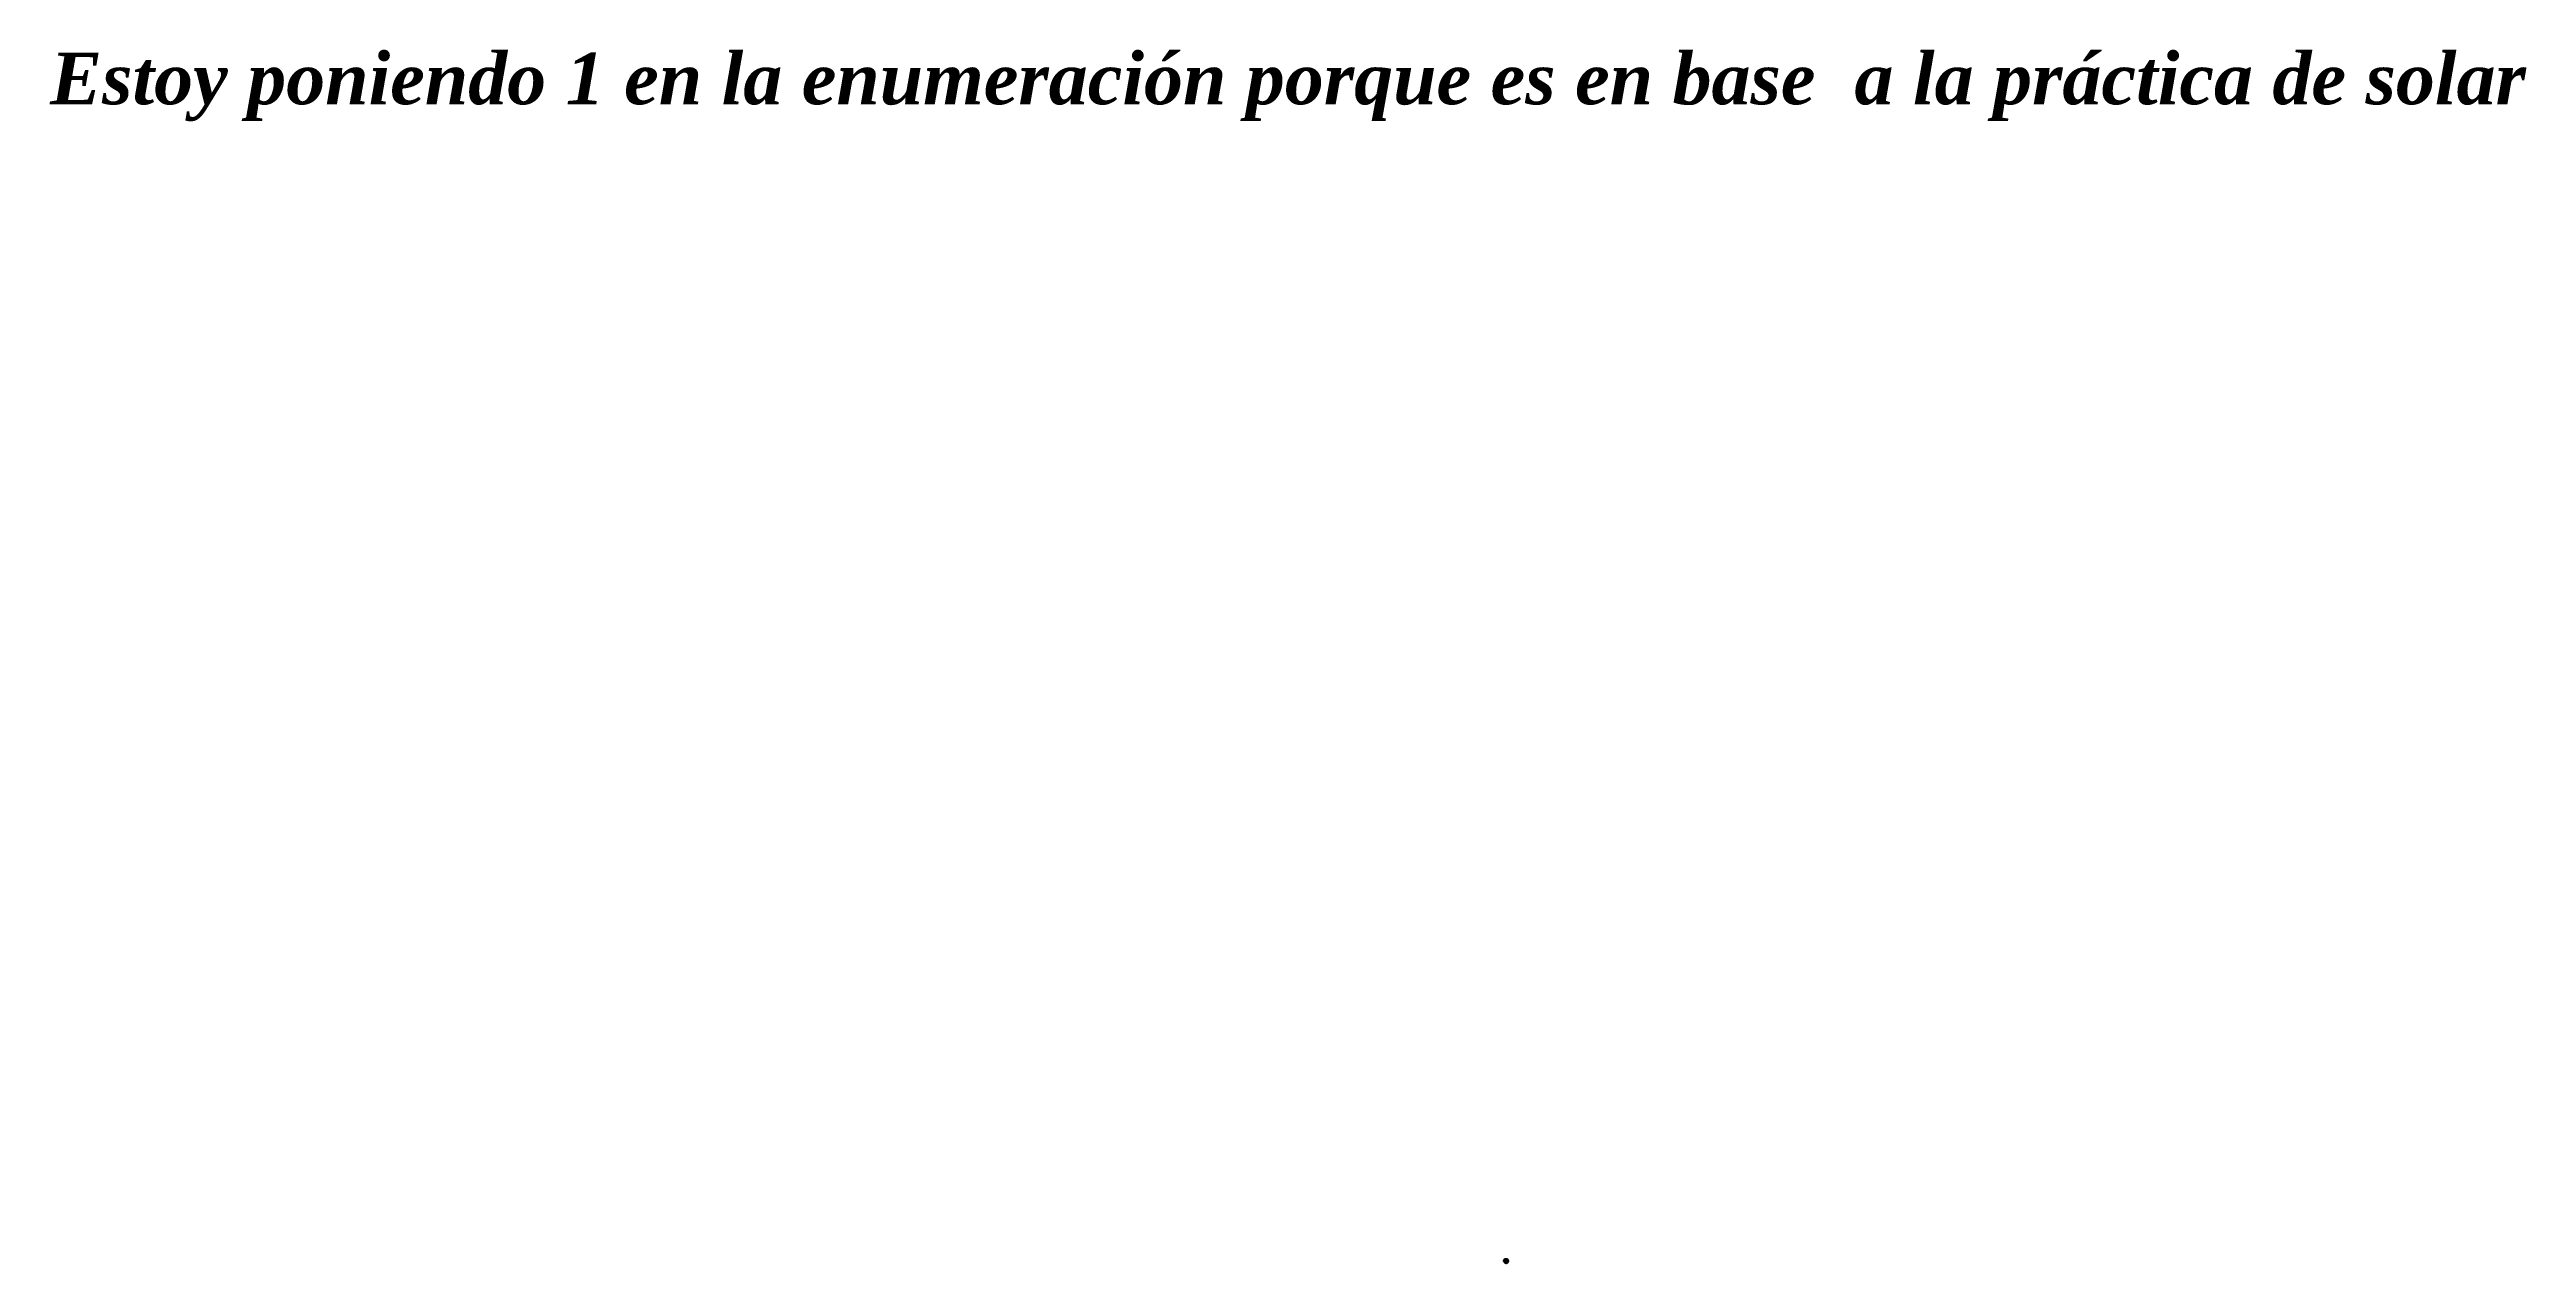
# Paper-space layout 'Azotea' of a CAD drawing. Header units: millimetres. Extents: x -107140 to 756462, y 268950 to 691670.
# The model-space entities are those that its viewports show. They can reach past a viewport. Long polylines and large blocks are cut down to what shows.
import ezdxf
from ezdxf.enums import TextEntityAlignment as Align

# ---------------------------------------------------------------- set-up
doc = ezdxf.new("R2018")
doc.units = ezdxf.units.MM
for name, color, linetype, lineweight in [('CAJETÍN_bloque', 7, 'Continuous', 70), ('CAPA DE TEXTOS', 250, 'Continuous', 18), ('COTAS', 3, 'Continuous', 9)]:
    doc.layers.add(name, color=color, linetype=linetype, lineweight=lineweight)
for name, color, linetype in [('Caldera', 50, 'Continuous'), ('Deposito', 40, 'Continuous'), ('FORMATO DE LÁMINA', 7, 'Continuous'), ('Motor', 100, 'Continuous'), ('TEXTOS', 4, 'Continuous'), ('Tuberia', 231, 'Continuous'), ('Tubería agua f', 160, 'Continuous')]:
    doc.layers.add(name, color=color, linetype=linetype)
doc.layers.add('VENTANAS', color=250, linetype='Continuous', plot=False)
doc.styles.add('ROMANS', font='romans.shx', dxfattribs={"height": 0.05})
doc.styles.add('Times New Roman 1.8 mm', font='times.ttf')
doc.styles.add('Times New Roman 2.5 mm', font='times.ttf', dxfattribs={"height": 0.0635})
doc.styles.add('Times New Roman 3.5 mm', font='times.ttf')
doc.styles.add('TMR  1.8 mm Negrita', font='timesbd.ttf')
doc.styles.add('TMR 10 mm Negrita', font='timesbd.ttf', dxfattribs={"height": 0.254})
doc.styles.add('TMR 3.5 mm Negrita', font='timesbd.ttf', dxfattribs={"height": 0.0889})
doc.styles.add('TNR 1.8 mm cursiva negrita', font='timesbi.ttf')
doc.dimstyles.new('Ing_España', dxfattribs={"dimtxt": 1.2, "dimasz": 1.2, "dimexe": 1.25, "dimexo": 1, "dimtad": 0, "dimzin": 1, "dimtxsty": 'Times New Roman 3.5 mm', "dimcen": 2.5, "dimadec": 0, "dimazin": 0, "dimtfac": 1, "dimtix": 1, "dimtmove": 0, "dimatfit": 3, "dimfxl": 1, "dimarcsym": 0})

# ---------------------------------------------------------------- blocks, each defined once
blk = doc.blocks.new('*U24')
at = {"layer": 'CAJETÍN_bloque'}
for points in [[(240, 65), (340, 65), (340, 38), (240, 38)], [(240, 37), (340, 37), (340, 24), (240, 24)], [(240, 23), (340, 23), (340, 10), (240, 10)], [(410, 65), (342, 65), (342, 38), (410, 38)], [(342, 37), (359, 37), (359, 24), (342, 24)], [(342, 10), (388, 10), (388, 23), (342, 23)], [(361, 37), (388, 37), (388, 24), (361, 24)], [(390, 37), (410, 37), (410, 10), (390, 10)]]:
    blk.add_lwpolyline(points, close=True, dxfattribs=at)
at = {"layer": 'FORMATO DE LÁMINA', "lineweight": 70, "ltscale": 0.05}
for p, q in [((15, 148), (22, 148)), ((215, 292), (215, 284)), ((215, 5), (215, 12)), ((415, 148), (408, 148))]:
    blk.add_line(p, q, dxfattribs=at)
at = {"layer": 'FORMATO DE LÁMINA', "lineweight": 35}
blk.add_lwpolyline([(420, 297), (420, 0), (0, 0), (0, 297)], close=True, dxfattribs=at)
at = {"layer": 'FORMATO DE LÁMINA', "lineweight": 50}
blk.add_lwpolyline([(415, 5), (15, 5), (15, 292), (415, 292)], close=True, dxfattribs=at)
at = {"layer": 'FORMATO DE LÁMINA', "lineweight": 70, "ltscale": 25}
blk.add_lwpolyline([(20, 10), (20, 287), (410, 287), (410, 10)], close=True, dxfattribs=at)
at = {"layer": 'CAPA DE TEXTOS', "style": 'TMR  1.8 mm Negrita'}
blk.add_text('ESCUELA DE INGENIERÍAS INDUSTRIAL, INFORMÁTICA Y AEROESPACIAL', height=1.8, dxfattribs=at).set_placement((290, 49), align=Align.BOTTOM_CENTER)
at = {"layer": 'CAPA DE TEXTOS', "style": 'TNR 1.8 mm cursiva negrita'}
for s, p in [('PLANO:', (242, 34)), ('LOS ALUMNOS:', (242, 20)), ('PROYECTO:', (343, 62)), ('ESCALA:', (343, 34)), ('FECHA:', (363, 34)), ('Nº PLANO:', (391, 34))]:
    blk.add_text(s, height=1.8, dxfattribs=at).set_placement(p)
at = {"layer": 'CAPA DE TEXTOS', "style": 'TMR 3.5 mm Negrita'}
blk.add_text('UNIVERSIDAD DE LEÓN', height=3.5, dxfattribs=at).set_placement((294, 60), align=Align.TOP_CENTER)
at = {"layer": 'CAPA DE TEXTOS', "lineweight": 30, "flags": 104}
for tag, height, p in [('ELALUMNO', 1.5, (290, 15)), ('TRABAJO', 1.8, (365, 16)), ('PROYECTO', 2.5, (376, 52))]:
    blk.add_attdef(tag, text='', height=height, dxfattribs=at).set_placement(p, align=Align.MIDDLE_CENTER)
at = {"layer": 'CAPA DE TEXTOS', "style": 'Times New Roman 2.5 mm'}
for tag, p in [('PLANO', (293, 30)), ('ESCALA', (351, 29))]:
    blk.add_attdef(tag, text='', height=2.5, dxfattribs=at).set_placement(p, align=Align.CENTER)
at = {"layer": 'CAPA DE TEXTOS'}
for tag, height, style, p in [('FECHA', 1.8, 'Times New Roman 1.8 mm', (375, 30)), ('Nº', 10, 'TMR 10 mm Negrita', (401, 24))]:
    blk.add_attdef(tag, text='', height=height, dxfattribs=dict(at, style=style)).set_placement(p, align=Align.MIDDLE_CENTER)
blk = doc.blocks.new('*D33')
at = {"layer": 'COTAS', "color": 0, "lineweight": -2, "ltscale": 0.05, "transparency": 16777216}
for p, q in [((400644, 269185), (400644, 269192)), ((400645, 269191), (400663, 269191)), ((400685, 269191), (400667, 269191)), ((400686, 269185), (400686, 269192))]:
    blk.add_line(p, q, dxfattribs=at)
at = {"layer": 'COTAS', "color": 0, "ltscale": 0.05, "transparency": 16777216}
for points in [[(400645, 269191), (400645, 269191), (400644, 269191)], [(400685, 269191), (400685, 269191), (400686, 269191)]]:
    blk.add_solid(points, dxfattribs=at)
at = {"layer": 'Defpoints', "color": 0, "ltscale": 0.05, "transparency": 16777216}
for p in [(400644, 269191), (400644, 269184), (400686, 269184)]:
    blk.add_point(p, dxfattribs=at)
at = {"layer": 'COTAS', "color": 0, "ltscale": 0.05, "transparency": 16777216, "insert": (400665, 269191), "char_height": 1.2, "attachment_point": 5, "style": 'Times New Roman 3.5 mm'}
blk.add_mtext('4,2', dxfattribs=at)
blk = doc.blocks.new('*D34')
at = {"layer": 'COTAS', "color": 0, "lineweight": -2, "ltscale": 0.05, "transparency": 16777216}
for p, q in [((400630, 269208), (400630, 269214)), ((400631, 269212), (400634, 269212)), ((400642, 269212), (400638, 269212)), ((400643, 269208), (400643, 269214))]:
    blk.add_line(p, q, dxfattribs=at)
at = {"layer": 'COTAS', "color": 0, "ltscale": 0.05, "transparency": 16777216}
for points in [[(400631, 269213), (400631, 269212), (400630, 269212)], [(400642, 269213), (400642, 269212), (400643, 269212)]]:
    blk.add_solid(points, dxfattribs=at)
at = {"layer": 'Defpoints', "color": 0, "ltscale": 0.05, "transparency": 16777216}
for p in [(400630, 269207), (400643, 269212), (400643, 269207)]:
    blk.add_point(p, dxfattribs=at)
at = {"layer": 'COTAS', "color": 0, "ltscale": 0.05, "transparency": 16777216, "insert": (400636, 269212), "char_height": 1.2, "attachment_point": 5, "style": 'Times New Roman 3.5 mm'}
blk.add_mtext('1,36', dxfattribs=at)
blk = doc.blocks.new('*D35')
at = {"layer": 'COTAS', "color": 0, "lineweight": -2, "ltscale": 0.05, "transparency": 16777216}
for p, q in [((400644, 269207), (400650, 269207)), ((400644, 269184), (400650, 269184)), ((400649, 269205), (400649, 269197)), ((400649, 269185), (400649, 269193))]:
    blk.add_line(p, q, dxfattribs=at)
at = {"layer": 'COTAS', "color": 0, "ltscale": 0.05, "transparency": 16777216}
for points in [[(400649, 269205), (400649, 269205), (400649, 269207)], [(400649, 269185), (400649, 269185), (400649, 269184)]]:
    blk.add_solid(points, dxfattribs=at)
at = {"layer": 'Defpoints', "color": 0, "ltscale": 0.05, "transparency": 16777216}
for p in [(400643, 269207), (400643, 269184), (400649, 269184)]:
    blk.add_point(p, dxfattribs=at)
at = {"layer": 'COTAS', "color": 0, "ltscale": 0.05, "transparency": 16777216, "insert": (400649, 269195), "char_height": 1.2, "attachment_point": 5, "rotation": 90, "style": 'Times New Roman 3.5 mm'}
blk.add_mtext('2,28', dxfattribs=at)
blk = doc.blocks.new('*D36')
at = {"layer": 'COTAS', "color": 0, "lineweight": -2, "ltscale": 0.05, "transparency": 16777216}
for p, q in [((400687, 269184), (400700, 269184)), ((400687, 269158), (400700, 269158)), ((400699, 269183), (400699, 269172)), ((400699, 269159), (400699, 269169))]:
    blk.add_line(p, q, dxfattribs=at)
at = {"layer": 'COTAS', "color": 0, "ltscale": 0.05, "transparency": 16777216}
for points in [[(400699, 269183), (400699, 269183), (400699, 269184)], [(400699, 269159), (400699, 269159), (400699, 269158)]]:
    blk.add_solid(points, dxfattribs=at)
at = {"layer": 'Defpoints', "color": 0, "ltscale": 0.05, "transparency": 16777216}
for p in [(400686, 269184), (400686, 269158), (400699, 269158)]:
    blk.add_point(p, dxfattribs=at)
at = {"layer": 'COTAS', "color": 0, "ltscale": 0.05, "transparency": 16777216, "insert": (400699, 269171), "char_height": 1.2, "attachment_point": 5, "rotation": 90, "style": 'Times New Roman 3.5 mm'}
blk.add_mtext('2,6', dxfattribs=at)
blk = doc.blocks.new('*D37')
at = {"layer": 'COTAS', "color": 0, "lineweight": -2, "ltscale": 0.05, "transparency": 16777216}
for p, q in [((400630, 269133), (400630, 269140)), ((400631, 269139), (400656, 269139)), ((400685, 269139), (400660, 269139)), ((400686, 269133), (400686, 269140))]:
    blk.add_line(p, q, dxfattribs=at)
at = {"layer": 'COTAS', "color": 0, "ltscale": 0.05, "transparency": 16777216}
for points in [[(400631, 269139), (400631, 269139), (400630, 269139)], [(400685, 269139), (400685, 269139), (400686, 269139)]]:
    blk.add_solid(points, dxfattribs=at)
at = {"layer": 'Defpoints', "color": 0, "ltscale": 0.05, "transparency": 16777216}
for p in [(400630, 269132), (400686, 269139), (400686, 269132)]:
    blk.add_point(p, dxfattribs=at)
at = {"layer": 'COTAS', "color": 0, "ltscale": 0.05, "transparency": 16777216, "insert": (400658, 269139), "char_height": 1.2, "attachment_point": 5, "style": 'Times New Roman 3.5 mm'}
blk.add_mtext('5,65', dxfattribs=at)
blk = doc.blocks.new('*D38')
at = {"layer": 'COTAS', "color": 0, "lineweight": -2, "ltscale": 0.05, "transparency": 16777216}
for p, q in [((400630, 269159), (400630, 269165)), ((400631, 269164), (400656, 269164)), ((400685, 269164), (400660, 269164)), ((400686, 269159), (400686, 269165))]:
    blk.add_line(p, q, dxfattribs=at)
at = {"layer": 'COTAS', "color": 0, "ltscale": 0.05, "transparency": 16777216}
for points in [[(400631, 269164), (400631, 269164), (400630, 269164)], [(400685, 269164), (400685, 269164), (400686, 269164)]]:
    blk.add_solid(points, dxfattribs=at)
at = {"layer": 'Defpoints', "color": 0, "ltscale": 0.05, "transparency": 16777216}
for p in [(400630, 269164), (400630, 269158), (400686, 269158)]:
    blk.add_point(p, dxfattribs=at)
at = {"layer": 'COTAS', "color": 0, "ltscale": 0.05, "transparency": 16777216, "insert": (400658, 269164), "char_height": 1.2, "attachment_point": 5, "style": 'Times New Roman 3.5 mm'}
blk.add_mtext('5,65', dxfattribs=at)
blk = doc.blocks.new('*D39')
at = {"layer": 'COTAS', "color": 0, "lineweight": -2, "ltscale": 0.05, "transparency": 16777216}
for p, q in [((400605, 269195), (400598, 269195)), ((400605, 269044), (400598, 269044)), ((400599, 269194), (400599, 269121)), ((400599, 269045), (400599, 269118))]:
    blk.add_line(p, q, dxfattribs=at)
at = {"layer": 'COTAS', "color": 0, "ltscale": 0.05, "transparency": 16777216}
for points in [[(400599, 269194), (400600, 269194), (400599, 269195)], [(400599, 269045), (400600, 269045), (400599, 269044)]]:
    blk.add_solid(points, dxfattribs=at)
at = {"layer": 'Defpoints', "color": 0, "ltscale": 0.05, "transparency": 16777216}
for p in [(400599, 269044), (400606, 269195), (400606, 269044)]:
    blk.add_point(p, dxfattribs=at)
at = {"layer": 'COTAS', "color": 0, "ltscale": 0.05, "transparency": 16777216, "insert": (400599, 269119), "char_height": 1.2, "attachment_point": 5, "rotation": 90, "style": 'Times New Roman 3.5 mm'}
blk.add_mtext('15', dxfattribs=at)
blk = doc.blocks.new('*D40')
at = {"layer": 'COTAS', "color": 0, "lineweight": -2, "ltscale": 0.05, "transparency": 16777216}
for p, q in [((400630, 269107), (400630, 269114)), ((400631, 269112), (400656, 269112)), ((400685, 269112), (400660, 269112)), ((400686, 269107), (400686, 269114))]:
    blk.add_line(p, q, dxfattribs=at)
at = {"layer": 'COTAS', "color": 0, "ltscale": 0.05, "transparency": 16777216}
for points in [[(400631, 269113), (400631, 269112), (400630, 269112)], [(400685, 269113), (400685, 269112), (400686, 269112)]]:
    blk.add_solid(points, dxfattribs=at)
at = {"layer": 'Defpoints', "color": 0, "ltscale": 0.05, "transparency": 16777216}
for p in [(400630, 269106), (400686, 269112), (400686, 269106)]:
    blk.add_point(p, dxfattribs=at)
at = {"layer": 'COTAS', "color": 0, "ltscale": 0.05, "transparency": 16777216, "insert": (400658, 269112), "char_height": 1.2, "attachment_point": 5, "style": 'Times New Roman 3.5 mm'}
blk.add_mtext('5,65', dxfattribs=at)
blk = doc.blocks.new('*D41')
at = {"layer": 'COTAS', "color": 0, "lineweight": -2, "ltscale": 0.05, "transparency": 16777216}
for p, q in [((400630, 269081), (400630, 269088)), ((400631, 269087), (400656, 269087)), ((400685, 269087), (400660, 269087)), ((400686, 269081), (400686, 269088))]:
    blk.add_line(p, q, dxfattribs=at)
at = {"layer": 'COTAS', "color": 0, "ltscale": 0.05, "transparency": 16777216}
for points in [[(400631, 269087), (400631, 269087), (400630, 269087)], [(400685, 269087), (400685, 269087), (400686, 269087)]]:
    blk.add_solid(points, dxfattribs=at)
at = {"layer": 'Defpoints', "color": 0, "ltscale": 0.05, "transparency": 16777216}
for p in [(400630, 269080), (400686, 269087), (400686, 269080)]:
    blk.add_point(p, dxfattribs=at)
at = {"layer": 'COTAS', "color": 0, "ltscale": 0.05, "transparency": 16777216, "insert": (400658, 269087), "char_height": 1.2, "attachment_point": 5, "style": 'Times New Roman 3.5 mm'}
blk.add_mtext('5,65', dxfattribs=at)
blk = doc.blocks.new('*D42')
at = {"layer": 'COTAS', "color": 0, "lineweight": -2, "ltscale": 0.05, "transparency": 16777216}
for p, q in [((400630, 269055), (400630, 269062)), ((400631, 269060), (400656, 269060)), ((400685, 269060), (400660, 269060)), ((400686, 269055), (400686, 269062))]:
    blk.add_line(p, q, dxfattribs=at)
at = {"layer": 'COTAS', "color": 0, "ltscale": 0.05, "transparency": 16777216}
for points in [[(400631, 269061), (400631, 269060), (400630, 269060)], [(400685, 269061), (400685, 269060), (400686, 269060)]]:
    blk.add_solid(points, dxfattribs=at)
at = {"layer": 'Defpoints', "color": 0, "ltscale": 0.05, "transparency": 16777216}
for p in [(400630, 269060), (400630, 269054), (400686, 269054)]:
    blk.add_point(p, dxfattribs=at)
at = {"layer": 'COTAS', "color": 0, "ltscale": 0.05, "transparency": 16777216, "insert": (400658, 269060), "char_height": 1.2, "attachment_point": 5, "style": 'Times New Roman 3.5 mm'}
blk.add_mtext('5,65', dxfattribs=at)
blk = doc.blocks.new('*D43')
at = {"layer": 'COTAS', "color": 0, "lineweight": -2, "ltscale": 0.05, "transparency": 16777216}
for p, q in [((400686, 269159), (400686, 269165)), ((400687, 269164), (400712, 269164)), ((400741, 269164), (400716, 269164)), ((400743, 269159), (400743, 269165))]:
    blk.add_line(p, q, dxfattribs=at)
at = {"layer": 'COTAS', "color": 0, "ltscale": 0.05, "transparency": 16777216}
for points in [[(400687, 269164), (400687, 269164), (400686, 269164)], [(400741, 269164), (400741, 269164), (400743, 269164)]]:
    blk.add_solid(points, dxfattribs=at)
at = {"layer": 'Defpoints', "color": 0, "ltscale": 0.05, "transparency": 16777216}
for p in [(400686, 269164), (400686, 269158), (400743, 269158)]:
    blk.add_point(p, dxfattribs=at)
at = {"layer": 'COTAS', "color": 0, "ltscale": 0.05, "transparency": 16777216, "insert": (400714, 269164), "char_height": 1.2, "attachment_point": 5, "style": 'Times New Roman 3.5 mm'}
blk.add_mtext('5,65', dxfattribs=at)
blk = doc.blocks.new('*D44')
at = {"layer": 'COTAS', "color": 0, "lineweight": -2, "ltscale": 0.05, "transparency": 16777216}
for p, q in [((400686, 269133), (400686, 269140)), ((400687, 269139), (400712, 269139)), ((400741, 269139), (400716, 269139)), ((400743, 269133), (400743, 269140))]:
    blk.add_line(p, q, dxfattribs=at)
at = {"layer": 'COTAS', "color": 0, "ltscale": 0.05, "transparency": 16777216}
for points in [[(400687, 269139), (400687, 269139), (400686, 269139)], [(400741, 269139), (400741, 269139), (400743, 269139)]]:
    blk.add_solid(points, dxfattribs=at)
at = {"layer": 'Defpoints', "color": 0, "ltscale": 0.05, "transparency": 16777216}
for p in [(400686, 269139), (400686, 269132), (400743, 269132)]:
    blk.add_point(p, dxfattribs=at)
at = {"layer": 'COTAS', "color": 0, "ltscale": 0.05, "transparency": 16777216, "insert": (400714, 269139), "char_height": 1.2, "attachment_point": 5, "style": 'Times New Roman 3.5 mm'}
blk.add_mtext('5,65', dxfattribs=at)
blk = doc.blocks.new('*D45')
at = {"layer": 'COTAS', "color": 0, "lineweight": -2, "ltscale": 0.05, "transparency": 16777216}
for p, q in [((400686, 269107), (400686, 269114)), ((400687, 269112), (400712, 269112)), ((400741, 269112), (400716, 269112)), ((400743, 269107), (400743, 269114))]:
    blk.add_line(p, q, dxfattribs=at)
at = {"layer": 'COTAS', "color": 0, "ltscale": 0.05, "transparency": 16777216}
for points in [[(400687, 269113), (400687, 269112), (400686, 269112)], [(400741, 269113), (400741, 269112), (400743, 269112)]]:
    blk.add_solid(points, dxfattribs=at)
at = {"layer": 'Defpoints', "color": 0, "ltscale": 0.05, "transparency": 16777216}
for p in [(400686, 269112), (400686, 269106), (400743, 269106)]:
    blk.add_point(p, dxfattribs=at)
at = {"layer": 'COTAS', "color": 0, "ltscale": 0.05, "transparency": 16777216, "insert": (400714, 269112), "char_height": 1.2, "attachment_point": 5, "style": 'Times New Roman 3.5 mm'}
blk.add_mtext('5,65', dxfattribs=at)
blk = doc.blocks.new('*D46')
at = {"layer": 'COTAS', "color": 0, "lineweight": -2, "ltscale": 0.05, "transparency": 16777216}
for p, q in [((400686, 269081), (400686, 269088)), ((400687, 269087), (400712, 269087)), ((400741, 269087), (400716, 269087)), ((400743, 269081), (400743, 269088))]:
    blk.add_line(p, q, dxfattribs=at)
at = {"layer": 'COTAS', "color": 0, "ltscale": 0.05, "transparency": 16777216}
for points in [[(400687, 269087), (400687, 269087), (400686, 269087)], [(400741, 269087), (400741, 269087), (400743, 269087)]]:
    blk.add_solid(points, dxfattribs=at)
at = {"layer": 'Defpoints', "color": 0, "ltscale": 0.05, "transparency": 16777216}
for p in [(400686, 269087), (400686, 269080), (400743, 269080)]:
    blk.add_point(p, dxfattribs=at)
at = {"layer": 'COTAS', "color": 0, "ltscale": 0.05, "transparency": 16777216, "insert": (400714, 269087), "char_height": 1.2, "attachment_point": 5, "style": 'Times New Roman 3.5 mm'}
blk.add_mtext('5,65', dxfattribs=at)
blk = doc.blocks.new('*D47')
at = {"layer": 'COTAS', "color": 0, "lineweight": -2, "ltscale": 0.05, "transparency": 16777216}
for p, q in [((400686, 269055), (400686, 269062)), ((400687, 269060), (400712, 269060)), ((400741, 269060), (400716, 269060)), ((400743, 269055), (400743, 269062))]:
    blk.add_line(p, q, dxfattribs=at)
at = {"layer": 'COTAS', "color": 0, "ltscale": 0.05, "transparency": 16777216}
for points in [[(400687, 269061), (400687, 269060), (400686, 269060)], [(400741, 269061), (400741, 269060), (400743, 269060)]]:
    blk.add_solid(points, dxfattribs=at)
at = {"layer": 'Defpoints', "color": 0, "ltscale": 0.05, "transparency": 16777216}
for p in [(400686, 269060), (400686, 269054), (400743, 269054)]:
    blk.add_point(p, dxfattribs=at)
at = {"layer": 'COTAS', "color": 0, "ltscale": 0.05, "transparency": 16777216, "insert": (400714, 269060), "char_height": 1.2, "attachment_point": 5, "style": 'Times New Roman 3.5 mm'}
blk.add_mtext('5,65', dxfattribs=at)
blk = doc.blocks.new('*D48')
at = {"layer": 'COTAS', "color": 0, "lineweight": -2, "ltscale": 0.05, "transparency": 16777216}
for p, q in [((400699, 269157), (400699, 269146)), ((400699, 269133), (400699, 269143)), ((400700, 269158), (400700, 269158)), ((400700, 269132), (400700, 269132))]:
    blk.add_line(p, q, dxfattribs=at)
at = {"layer": 'COTAS', "color": 0, "ltscale": 0.05, "transparency": 16777216}
for points in [[(400699, 269157), (400699, 269157), (400699, 269158)], [(400699, 269133), (400699, 269133), (400699, 269132)]]:
    blk.add_solid(points, dxfattribs=at)
at = {"layer": 'Defpoints', "color": 0, "ltscale": 0.05, "transparency": 16777216}
for p in [(400699, 269158), (400699, 269132), (400699, 269132)]:
    blk.add_point(p, dxfattribs=at)
at = {"layer": 'COTAS', "color": 0, "ltscale": 0.05, "transparency": 16777216, "insert": (400699, 269145), "char_height": 1.2, "attachment_point": 5, "rotation": 90, "style": 'Times New Roman 3.5 mm'}
blk.add_mtext('2,6', dxfattribs=at)
blk = doc.blocks.new('*D49')
at = {"layer": 'COTAS', "color": 0, "lineweight": -2, "ltscale": 0.05, "transparency": 16777216}
for p, q in [((400699, 269131), (400699, 269120)), ((400699, 269107), (400699, 269117)), ((400700, 269132), (400700, 269132)), ((400700, 269106), (400700, 269106))]:
    blk.add_line(p, q, dxfattribs=at)
at = {"layer": 'COTAS', "color": 0, "ltscale": 0.05, "transparency": 16777216}
for points in [[(400699, 269131), (400699, 269131), (400699, 269132)], [(400699, 269107), (400699, 269107), (400699, 269106)]]:
    blk.add_solid(points, dxfattribs=at)
at = {"layer": 'Defpoints', "color": 0, "ltscale": 0.05, "transparency": 16777216}
for p in [(400699, 269132), (400699, 269106), (400699, 269106)]:
    blk.add_point(p, dxfattribs=at)
at = {"layer": 'COTAS', "color": 0, "ltscale": 0.05, "transparency": 16777216, "insert": (400699, 269119), "char_height": 1.2, "attachment_point": 5, "rotation": 90, "style": 'Times New Roman 3.5 mm'}
blk.add_mtext('2,6', dxfattribs=at)
blk = doc.blocks.new('*D50')
at = {"layer": 'COTAS', "color": 0, "lineweight": -2, "ltscale": 0.05, "transparency": 16777216}
for p, q in [((400699, 269105), (400699, 269094)), ((400699, 269081), (400699, 269091)), ((400700, 269106), (400700, 269106)), ((400700, 269080), (400700, 269080))]:
    blk.add_line(p, q, dxfattribs=at)
at = {"layer": 'COTAS', "color": 0, "ltscale": 0.05, "transparency": 16777216}
for points in [[(400699, 269105), (400699, 269105), (400699, 269106)], [(400699, 269081), (400699, 269081), (400699, 269080)]]:
    blk.add_solid(points, dxfattribs=at)
at = {"layer": 'Defpoints', "color": 0, "ltscale": 0.05, "transparency": 16777216}
for p in [(400699, 269106), (400699, 269080), (400699, 269080)]:
    blk.add_point(p, dxfattribs=at)
at = {"layer": 'COTAS', "color": 0, "ltscale": 0.05, "transparency": 16777216, "insert": (400699, 269093), "char_height": 1.2, "attachment_point": 5, "rotation": 90, "style": 'Times New Roman 3.5 mm'}
blk.add_mtext('2,6', dxfattribs=at)
blk = doc.blocks.new('*D51')
at = {"layer": 'COTAS', "color": 0, "lineweight": -2, "ltscale": 0.05, "transparency": 16777216}
for p, q in [((400699, 269079), (400699, 269068)), ((400699, 269055), (400699, 269065)), ((400700, 269080), (400700, 269080)), ((400700, 269054), (400700, 269054))]:
    blk.add_line(p, q, dxfattribs=at)
at = {"layer": 'COTAS', "color": 0, "ltscale": 0.05, "transparency": 16777216}
for points in [[(400699, 269079), (400699, 269079), (400699, 269080)], [(400699, 269055), (400699, 269055), (400699, 269054)]]:
    blk.add_solid(points, dxfattribs=at)
at = {"layer": 'Defpoints', "color": 0, "ltscale": 0.05, "transparency": 16777216}
for p in [(400699, 269080), (400699, 269054), (400699, 269054)]:
    blk.add_point(p, dxfattribs=at)
at = {"layer": 'COTAS', "color": 0, "ltscale": 0.05, "transparency": 16777216, "insert": (400699, 269067), "char_height": 1.2, "attachment_point": 5, "rotation": 90, "style": 'Times New Roman 3.5 mm'}
blk.add_mtext('2,6', dxfattribs=at)

msp = doc.modelspace()

# ---------------------------------------------------------------- hatches: boundary and pattern name
at = {"layer": 'Deposito', "ltscale": 0.05}
h = msp.add_hatch(dxfattribs=at)
h.set_pattern_fill('ANSI31', color=256, scale=0.05)
h.set_pattern_definition([(45, (-25.78134, -0.36186), (-0.1122532, 0.1122532), [])])
h.paths.add_polyline_path([(259.497, 110.751), (258.137, 110.751), (258.137, 108.471), (259.497, 108.471)])

# ---------------------------------------------------------------- linework, layer by layer
at = {"layer": 'Caldera', "ltscale": 0.05}
for p, q in [((257.882, 106.084), (257.882, 105.707)), ((257.882, 106.084), (258.145, 106.084)), ((258.145, 105.707), (257.882, 105.707)), ((257.884, 103.46), (257.884, 103.083)), ((257.884, 103.46), (258.147, 103.46)), ((258.147, 103.083), (257.884, 103.083)), ((257.884, 100.86), (257.884, 100.483)), ((257.884, 100.86), (258.147, 100.86)), ((258.147, 100.483), (257.884, 100.483)), ((257.884, 98.26), (257.884, 97.883)), ((257.884, 98.26), (258.147, 98.26)), ((258.147, 97.883), (257.884, 97.883)), ((257.884, 95.66), (257.884, 95.283)), ((257.884, 95.66), (258.147, 95.66)), ((258.147, 95.283), (257.884, 95.283)), ((258.145, 106.084), (258.145, 105.707)), ((258.147, 103.46), (258.147, 103.083)), ((258.147, 100.86), (258.147, 100.483)), ((258.147, 98.26), (258.147, 97.883)), ((258.147, 95.66), (258.147, 95.283)), ((269.447, 106.06), (269.447, 105.683)), ((269.447, 106.06), (269.71, 106.06)), ((269.71, 105.683), (269.447, 105.683)), ((269.447, 103.46), (269.447, 103.083)), ((269.447, 103.46), (269.71, 103.46)), ((269.71, 103.083), (269.447, 103.083)), ((269.447, 100.86), (269.447, 100.483)), ((269.447, 100.86), (269.71, 100.86)), ((269.71, 100.483), (269.447, 100.483)), ((269.447, 98.26), (269.447, 97.883)), ((269.447, 98.26), (269.71, 98.26)), ((269.71, 97.883), (269.447, 97.883)), ((269.447, 95.66), (269.447, 95.283)), ((269.447, 95.66), (269.71, 95.66)), ((269.71, 95.283), (269.447, 95.283)), ((269.71, 106.06), (269.71, 105.683)), ((269.71, 103.46), (269.71, 103.083)), ((269.71, 100.86), (269.71, 100.483)), ((269.71, 98.26), (269.71, 97.883)), ((269.71, 95.66), (269.71, 95.283))]:
    msp.add_line(p, q, dxfattribs=at)
at = {"layer": 'Deposito', "ltscale": 0.05}
for p, q in [((259.497, 110.751), (258.137, 110.751)), ((258.137, 110.751), (258.137, 108.471)), ((258.137, 108.471), (259.497, 108.471)), ((259.497, 108.471), (259.497, 110.751))]:
    msp.add_line(p, q, dxfattribs=at)
at = {"layer": 'Motor', "ltscale": 0.05}
msp.add_lwpolyline([(255.424, 95.256), (255.797, 95.901), (256.169, 95.256)], close=True, dxfattribs=at)
msp.add_circle((255.797, 95.471), 0.43, dxfattribs=at)
at = {"layer": 'Tuberia', "ltscale": 0.05}
for p, q in [((255.797, 109.572), (258.137, 109.611)), ((255.797, 95.901), (255.797, 109.572)), ((255.797, 94.471), (255.797, 95.041)), ((259.797, 94.471), (255.797, 94.471)), ((263.797, 105.871), (258.147, 105.871)), ((263.797, 103.271), (258.147, 103.271)), ((263.797, 100.671), (258.147, 100.671)), ((263.797, 98.071), (258.147, 98.071)), ((263.797, 95.471), (258.147, 95.471)), ((258.817, 110.751), (258.817, 110.851)), ((258.817, 110.851), (259.597, 110.851)), ((259.597, 110.851), (259.597, 108.471)), ((259.597, 108.471), (263.797, 108.471)), ((263.797, 94.471), (259.797, 94.471)), ((263.797, 108.471), (263.797, 105.871)), ((263.797, 108.471), (263.797, 105.871)), ((263.797, 105.871), (263.797, 103.271)), ((263.797, 105.871), (269.447, 105.871)), ((263.797, 105.871), (263.797, 103.271)), ((263.797, 103.271), (263.797, 100.671)), ((263.797, 103.271), (269.447, 103.271)), ((263.797, 103.271), (263.797, 100.671)), ((263.797, 100.671), (263.797, 98.071)), ((263.797, 100.671), (263.797, 98.071)), ((263.797, 100.671), (269.447, 100.671)), ((263.797, 98.071), (263.797, 95.471)), ((263.797, 98.071), (263.797, 95.471)), ((263.797, 98.071), (269.447, 98.071)), ((263.797, 95.471), (263.797, 94.471)), ((263.797, 95.471), (269.447, 95.471)), ((263.797, 95.471), (263.797, 94.471))]:
    msp.add_line(p, q, dxfattribs=at)
at = {"layer": 'Tubería agua f', "ltscale": 0.05}
for p, q in [((258.137, 108.471), (254.165, 108.471)), ((254.165, 108.471), (254.165, 93.216))]:
    msp.add_line(p, q, dxfattribs=at)

# ---------------------------------------------------------------- texts
at = {"layer": 'TEXTOS', "ltscale": 0.05, "char_height": 0.15, "attachment_point": 1, "style": 'ROMANS'}
for s, insert in [('Bomba', (255.941, 96.077)), ('V5', (258.148, 101.251)), ('V7', (258.217, 103.815)), ('V1', (258.224, 96.029)), ('V3', (258.238, 98.591)), ('V9', (258.271, 106.435)), ('Depósito', (260.298, 110.631)), ('P5', (263.954, 106.206)), ('P1', (263.953, 95.893)), ('P4', (263.967, 103.663)), ('P3', (263.988, 101.1)), ('P2', (264.043, 98.519)), ('V10', (268.968, 106.201)), ('V6', (269.087, 101.183)), ('V4', (269.088, 98.612)), ('V8', (269.114, 103.788)), ('V2', (269.136, 96.004))]:
    msp.add_mtext_dynamic_manual_height_columns(s, width=0.17602, gutter_width=1510484.619, heights=[0], dxfattribs=dict(at, insert=insert))

psp = doc.layouts.new('Azotea')

# ---------------------------------------------------------------- block references
at = {"layer": 'FORMATO DE LÁMINA', "ltscale": 0.05}
ref = psp.add_blockref('*U24', (400426.834, 268950.643), dxfattribs=at)
ref.add_attrib('PLANO', 'CIRCUITO HIDRAÚLICO DE DISTRIBUCIÓN', dxfattribs={"layer": 'CAPA DE TEXTOS', "height": 2.5, "style": 'Times New Roman 2.5 mm'}).set_placement((400719.778, 268981.143), align=Align.CENTER)
lines = psp.add_mtext('Alberto España Carrete\\PCarlos Fernández Palanca\\PRubén Modino López\\PJuan Diego Niño González', dxfattribs={"layer": 'CAPA DE TEXTOS', "insert": (400716.834, 268965.911), "char_height": 2.5, "attachment_point": 1})
ref.add_attrib('ELALUMNO', '', (400716.834, 268965.911), dxfattribs={"flags": 104}).embed_mtext(lines)
lines = psp.add_mtext('ANÁLISIS DE PROYECTOS DE \\PAPROVECHAMIENTO SOLAR PARA \\PGENERAR AGUA CALIENTE', dxfattribs={"layer": 'CAPA DE TEXTOS', "insert": (400802.834, 269002.143), "char_height": 2.5, "attachment_point": 1})
ref.add_attrib('PROYECTO', '', (400802.834, 269002.143), dxfattribs={"flags": 104}).embed_mtext(lines)
ref.add_attrib('FECHA', '06/2026', dxfattribs={"layer": 'CAPA DE TEXTOS', "height": 1.8, "style": 'Times New Roman 1.8 mm'}).set_placement((400802.271, 268981.143), align=Align.MIDDLE_CENTER)
ref.add_attrib('Nº', '4', dxfattribs={"layer": 'CAPA DE TEXTOS', "height": 10, "style": 'TMR 10 mm Negrita'}).set_placement((400828.301, 268975.062), align=Align.MIDDLE_CENTER)
lines = psp.add_mtext('PRÁCTICAS INSTALACIONES II', dxfattribs={"layer": 'CAPA DE TEXTOS', "insert": (400791.834, 268967.143), "char_height": 2.5, "attachment_point": 1})
ref.add_attrib('TRABAJO', '', (400791.834, 268967.143), dxfattribs={"flags": 104}).embed_mtext(lines)
ref.add_attrib('ESCALA', '1/100', dxfattribs={"layer": 'CAPA DE TEXTOS', "height": 2.5, "style": 'Times New Roman 2.5 mm'}).set_placement((400777.952, 268979.768), align=Align.CENTER)

# ---------------------------------------------------------------- texts
at = {"ltscale": 0.05, "style": 'TNR 1.8 mm cursiva negrita'}
psp.add_text('Estoy poniendo 1 en la enumeración porque es en base  a la práctica de solar', height=18000, dxfattribs=at).set_placement((-106941.301, 672569.525))

# ---------------------------------------------------------------- dimensions: what is measured, and where the dimension line sits
at = {"layer": 'COTAS', "ltscale": 0.05}
for base, p1, p2, text, picture, middle in [((400599.331, 269043.792), (400606.167, 269194.802), (400606.167, 269043.792), '15', '*D39', (400599.331, 269119.297)), ((400648.729, 269183.792), (400643.167, 269206.592), (400643.167, 269183.792), '2,28', '*D35', (400648.729, 269195.192)), ((400698.744, 269157.792), (400686.167, 269183.792), (400686.167, 269157.792), '2,6', '*D36', (400698.744, 269170.792)), ((400698.744, 269105.792), (400698.744, 269131.792), (400698.744, 269105.792), '2,6', '*D49', (400698.744, 269118.792)), ((400698.744, 269053.792), (400698.744, 269079.792), (400698.744, 269053.792), '2,6', '*D51', (400698.744, 269066.792))]:
    dim = psp.add_linear_dim(base=base, p1=p1, p2=p2, angle=90, text=text, dimstyle='Ing_España', override={"dimlfac": 1}, dxfattribs=at)
    dim.commit()
    dim.dimension.update_dxf_attribs({"geometry": picture, "text_midpoint": middle})
for base, p1, p2, text, picture, middle in [((400643.167, 269212.396), (400629.567, 269206.592), (400643.167, 269206.592), '1,36', '*D34', (400636.367, 269212.396)), ((400686.167, 269138.971), (400629.667, 269131.792), (400686.167, 269131.792), '5,65', '*D37', (400657.917, 269138.971)), ((400686.167, 269112.308), (400629.667, 269105.792), (400686.167, 269105.792), '5,65', '*D40', (400657.917, 269112.308)), ((400686.167, 269087.099), (400629.667, 269079.792), (400686.167, 269079.792), '5,65', '*D41', (400657.917, 269087.099)), ((400629.667, 269060.397), (400686.167, 269053.792), (400629.667, 269053.792), '5,65', '*D42', (400657.917, 269060.397)), ((400644.167, 269191.057), (400686.167, 269183.792), (400644.167, 269183.792), '4,2', '*D33', (400665.167, 269191.057)), ((400686.167, 269163.733), (400742.667, 269157.792), (400686.167, 269157.792), '5,65', '*D43', (400714.417, 269163.733)), ((400686.167, 269138.971), (400742.667, 269131.792), (400686.167, 269131.792), '5,65', '*D44', (400714.417, 269138.971)), ((400686.167, 269112.308), (400742.667, 269105.792), (400686.167, 269105.792), '5,65', '*D45', (400714.417, 269112.308)), ((400686.167, 269086.899), (400742.667, 269079.792), (400686.167, 269079.792), '5,65', '*D46', (400714.417, 269086.899)), ((400686.167, 269060.397), (400742.667, 269053.792), (400686.167, 269053.792), '5,65', '*D47', (400714.417, 269060.397))]:
    dim = psp.add_linear_dim(base=base, p1=p1, p2=p2, text=text, dimstyle='Ing_España', override={"dimlfac": 1}, dxfattribs=at)
    dim.commit()
    dim.dimension.update_dxf_attribs({"geometry": picture, "text_midpoint": middle})
dim = psp.add_linear_dim(base=(400629.667, 269163.733), p1=(400686.167, 269157.792), p2=(400629.667, 269157.792), text='5,65', dimstyle='Ing_España', dxfattribs=at)
dim.commit()
dim.dimension.update_dxf_attribs({"geometry": '*D38', "text_midpoint": (400657.917, 269163.733), "dimtype": 160})
for base, p1, p2, picture, middle in [((400698.744, 269131.792), (400698.744, 269157.792), (400698.744, 269131.792), '*D48', (400698.744, 269144.792)), ((400698.744, 269079.792), (400698.744, 269105.792), (400698.744, 269079.792), '*D50', (400698.744, 269092.792))]:
    dim = psp.add_linear_dim(base=base, p1=p1, p2=p2, angle=90, text='2,6', dimstyle='Ing_España', dxfattribs=at)
    dim.commit()
    dim.dimension.update_dxf_attribs({"geometry": picture, "text_midpoint": middle})

# ---------------------------------------------------------------- viewports
at = {"layer": 'VENTANAS', "ltscale": 0.05, "view_target_point": (259.364, 102.756)}
psp.add_viewport(center=(400641.834, 269126.643), size=(390, 222), view_center_point=(0, 0), view_height=22.2, dxfattribs=at)

doc.saveas('drawing.dxf')
